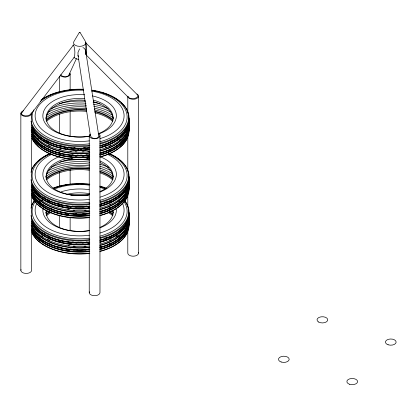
<?xml version="1.0" encoding="UTF-8"?>
<svg xmlns="http://www.w3.org/2000/svg" width="417" height="417" viewBox="0 0 417 417"><rect width="100%" height="100%" fill="white"/><g stroke="black" fill="none" stroke-linecap="round" stroke-linejoin="round"><path stroke-width="0.63" d="M85.714 54.101C86.131 51.677 85.542 48.377 82.894 47.522M85.714 51.135L98.756 135.733C98.308 140.107 89.916 139.012 90.447 134.701M21.564 112.908L21.434 114.159C23.837 116.724 28.768 116.26 31.176 113.888L74.304 57.16C75.3 53.246 74.992 48.674 73.496 44.927L21.564 112.908L22.127 112.309M31.176 113.888L31.411 113.257M76.42 58.609L68.93 74.914C67.429 77.943 62.368 77.385 60.83 74.643M79.319 32.469C79.72 33.443 80.554 31.864 79.319 32.469L73.986 41.392A6.192 3.576 0 0 0 79.642 46.36A6.192 3.576 0 0 0 85.428 41.445L80.064 32.469M73.017 45.375L73.236 44.942M86.142 54.653C87.231 51.114 86.548 47.189 85.881 43.608M79.595 48.909L78.01 52.328L78.01 55.289L90.369 135.452M85.881 54.669L128.519 97.557C131.298 99.267 136.369 99.22 138.053 96.082L137.495 94.888L85.787 42.878M128.519 97.557L127.967 96.363M78.01 55.289L78.406 56.608M138.527 96.186L138.527 253.114M127.795 96.186L127.795 113.116M127.795 135.906L127.795 171.069M127.795 194.51L127.795 206.879M127.795 230.32L127.795 253.114A5.364 3.096 0 0 0 133.862 256.184A5.364 3.096 0 0 0 138.345 252.311M99.971 135.671L99.971 292.593A5.364 3.096 0 0 1 93.903 295.669A5.364 3.096 0 0 1 89.42 291.796M89.238 135.671L89.238 292.593M85.834 42.346L85.834 54.142M70.139 73.924L70.139 90.202M70.139 111.693L70.139 136.437M70.139 169.646L70.139 184.622M70.139 217.179L70.139 230.851A5.364 3.096 0 0 0 69.957 230.048M59.407 76.53L59.407 92.157M59.407 114.294L59.407 133.179M59.407 172.247L59.407 186.571M59.407 215.224L59.407 227.593M20.85 113.408L20.85 270.336M98.396 133.476A5.364 3.096 0 0 1 98.714 137.662A5.364 3.096 0 0 1 91.526 138.209A5.364 3.096 0 0 1 89.957 134.123M136.958 93.997A5.364 3.096 0 0 1 135.843 98.871A5.364 3.096 0 0 1 127.977 96.989M69.957 73.121A5.364 3.096 0 0 1 66.829 76.785A5.364 3.096 0 0 1 60.126 75.477M128.942 178.648A49.441 28.544 0 0 1 100.101 206.483M89.269 208.5A49.441 28.544 0 0 1 31.854 187.895M126.831 187.812A48.888 28.226 0 0 1 99.871 206.191M89.785 208.109A48.888 28.226 0 0 1 32.39 187.812M120.148 195.75A48.888 28.226 0 0 1 119.163 196.558M110.849 201.682A48.888 28.226 0 0 1 109.066 202.495M101.696 205.154A48.888 28.226 0 0 1 99.871 205.659M89.16 207.65A48.888 28.226 0 0 1 87.898 207.786M84.072 208.078A48.888 28.226 0 0 1 82.154 208.156M77.067 208.156A48.888 28.226 0 0 1 75.143 208.078M71.323 207.786A48.888 28.226 0 0 1 70.056 207.65M61.216 206.123A48.888 28.226 0 0 1 58.734 205.492M50.149 202.495A48.888 28.226 0 0 1 48.372 201.682M40.564 196.954A48.888 28.226 0 0 1 39.558 196.157M126.831 185.998A48.888 28.226 0 0 1 124.964 189.229M124.188 190.277A48.888 28.226 0 0 1 99.871 204.377M89.785 206.295A48.888 28.226 0 0 1 32.39 185.998M106.601 201.692A48.888 28.226 0 0 1 104.052 202.599M87.262 206.034A48.888 28.226 0 0 1 85.991 206.139M82.154 206.342A48.888 28.226 0 0 1 80.241 206.379M78.339 206.373A48.888 28.226 0 0 1 77.067 206.342M73.23 206.139A48.888 28.226 0 0 1 71.953 206.034M59.965 204.002A48.888 28.226 0 0 1 58.125 203.512M48.372 199.868A48.888 28.226 0 0 1 47.225 199.3M45.041 198.117A48.888 28.226 0 0 1 43.863 197.413M107.258 154.243A44.473 25.677 0 0 1 100.054 197.158M89.248 199.42A44.473 25.677 0 0 1 39.464 185.403A44.473 25.677 0 0 1 51.958 154.243M114.566 156.375A49.441 28.544 0 0 1 100.101 202.532M89.269 204.549A49.441 28.544 0 0 1 31.854 183.944M31.854 169.166A49.441 28.544 0 0 1 36.795 162.286M37.202 161.885A49.441 28.544 0 0 1 44.65 156.375M45.156 156.083A49.441 28.544 0 0 1 50.092 153.659M109.129 153.659A49.441 28.544 0 0 1 114.06 156.083M99.861 156.651A36.748 21.215 0 0 1 99.861 192.06M89.118 194.848A36.748 21.215 0 0 1 45.948 182.865A36.748 21.215 0 0 1 59.98 156.422M110.849 203.923A48.888 28.226 0 0 1 109.671 204.471M85.991 210.194A48.888 28.226 0 0 1 84.714 210.283M74.507 210.283A48.888 28.226 0 0 1 73.23 210.194M69.43 209.819A48.888 28.226 0 0 1 67.57 209.569M42.722 200.733A48.888 28.226 0 0 1 41.622 199.978M128.629 190.491A49.029 28.309 0 0 1 128.535 191.721M126.966 197.205A49.029 28.309 0 0 1 99.929 215.641M89.186 217.643A49.029 28.309 0 0 1 33.423 199.378M32.797 198.294A49.029 28.309 0 0 1 32.25 197.205M126.831 193.253A48.888 28.226 0 0 1 99.871 211.633M89.785 213.556A48.888 28.226 0 0 1 32.39 193.253M120.148 201.192A48.888 28.226 0 0 1 119.163 202M110.849 207.124A48.888 28.226 0 0 1 108.462 208.198M89.785 213.019A48.888 28.226 0 0 1 88.529 213.165M84.072 213.52A48.888 28.226 0 0 1 82.795 213.582M76.426 213.582A48.888 28.226 0 0 1 75.143 213.52M71.323 213.233A48.888 28.226 0 0 1 69.43 213.019M51.989 208.703A48.888 28.226 0 0 1 50.149 207.937M40.564 202.401A48.888 28.226 0 0 1 39.558 201.599M128.942 184.09A49.441 28.544 0 0 1 100.101 211.925M89.269 213.942A49.441 28.544 0 0 1 31.854 193.337M126.831 195.067A48.888 28.226 0 0 1 124.584 198.826M123.771 199.868A48.888 28.226 0 0 1 99.871 213.452M89.785 215.37A48.888 28.226 0 0 1 32.39 195.067M128.942 180.352A49.441 28.544 0 0 1 100.101 208.187M89.269 210.204A49.441 28.544 0 0 1 31.854 189.599M128.942 185.904A49.441 28.544 0 0 1 100.101 213.739M89.269 215.756A49.441 28.544 0 0 1 31.854 195.151M128.942 187.504A49.441 28.544 0 0 1 100.101 215.339M89.269 217.356A49.441 28.544 0 0 1 31.854 196.751M46.052 177.939A33.553 19.375 0 0 1 72.746 158.976M86.47 158.976A33.553 19.375 0 0 1 89.582 159.445M100.038 162.573A33.553 19.375 0 0 1 113.148 177.314M128.942 178.111A49.441 28.544 0 0 1 100.101 205.946M89.269 207.963A49.441 28.544 0 0 1 31.854 187.358M128.942 176.834A49.441 28.544 0 0 1 100.101 204.669M89.269 206.686A49.441 28.544 0 0 1 31.854 186.081M128.942 176.297A49.441 28.544 0 0 1 100.101 204.132M89.269 206.149A49.441 28.544 0 0 1 31.854 185.544M110.849 208.938A48.888 28.226 0 0 1 109.671 209.485M85.991 215.214A48.888 28.226 0 0 1 84.714 215.302M80.877 215.443A48.888 28.226 0 0 1 78.339 215.443M74.507 215.302A48.888 28.226 0 0 1 73.23 215.214M68.805 214.755A48.888 28.226 0 0 1 67.57 214.583M43.863 206.483A48.888 28.226 0 0 1 41.622 204.997M128.942 185.372A49.441 28.544 0 0 1 100.101 213.207M89.269 215.224A49.441 28.544 0 0 1 31.854 194.619M128.942 181.848A49.441 28.544 0 0 1 100.101 209.683M89.269 211.7A49.441 28.544 0 0 1 31.124 189.282M99.965 160.957A33.438 19.302 0 0 1 99.965 191.585M89.546 194.703A33.438 19.302 0 0 1 48.111 182.75A33.438 19.302 0 0 1 67.127 158.361M128.942 183.558A49.441 28.544 0 0 1 100.101 211.393M89.269 213.41A49.441 28.544 0 0 1 31.854 192.8M109.457 153.581A49.029 28.309 0 0 1 99.929 201.802M89.817 203.725A49.029 28.309 0 0 1 30.999 179.737M30.999 172.346A49.029 28.309 0 0 1 49.764 153.581M108.243 153.633A47.517 27.433 0 0 1 99.898 200.332M89.374 202.375A47.517 27.433 0 0 1 36.357 186.884A47.517 27.433 0 0 1 50.973 153.633M128.499 183.709A48.888 28.226 0 0 1 99.871 209.391M89.785 211.315A48.888 28.226 0 0 1 31.885 189.824M46.871 173.738A43.921 25.359 0 0 1 89.749 165.966M99.799 168.124A43.921 25.359 0 0 1 112.35 173.738M45.771 176.605A42.325 24.436 0 0 1 89.311 167.493M100.773 170.12A42.325 24.436 0 0 1 113.445 176.605M46.125 179.154A39.61 22.867 0 0 1 89.238 169.187M100.049 171.783A39.61 22.867 0 0 1 113.09 179.154M46.558 179.836A39.61 22.867 0 0 1 89.238 170.256M100.049 172.852A39.61 22.867 0 0 1 112.658 179.836M46.183 178.184A40.611 23.446 0 0 1 89.519 168.76M99.913 171.194A40.611 23.446 0 0 1 113.038 178.184M48.638 170.543A45.291 26.151 0 0 1 89.525 164.11M99.95 166.258A45.291 26.151 0 0 1 110.578 170.543M51.114 167.196A46.344 26.756 0 0 1 89.754 162.187M99.814 164.215A46.344 26.756 0 0 1 108.67 167.452M59.735 162.161A47.006 27.136 0 0 1 89.269 160.191M128.942 120.101A49.441 28.544 0 0 1 100.101 147.936M89.269 149.953A49.441 28.544 0 0 1 31.854 129.348M126.831 129.265A48.888 28.226 0 0 1 124.964 132.497M124.188 133.549A48.888 28.226 0 0 1 99.871 147.649M89.785 149.567A48.888 28.226 0 0 1 32.39 129.265M106.601 144.96A48.888 28.226 0 0 1 104.693 145.653M87.262 149.307A48.888 28.226 0 0 1 85.991 149.411M81.513 149.63A48.888 28.226 0 0 1 80.241 149.651M78.975 149.651A48.888 28.226 0 0 1 77.703 149.63M73.866 149.458A48.888 28.226 0 0 1 71.953 149.307M68.185 148.869A48.888 28.226 0 0 1 66.955 148.692M48.372 143.14A48.888 28.226 0 0 1 47.225 142.572M45.041 141.384A48.888 28.226 0 0 1 43.863 140.68M126.831 127.451A48.888 28.226 0 0 1 124.584 131.209M123.771 132.252A48.888 28.226 0 0 1 99.871 145.835M89.785 147.754A48.888 28.226 0 0 1 32.39 127.451M118.131 136.99A48.888 28.226 0 0 1 117.052 137.761M111.996 140.758A48.888 28.226 0 0 1 110.26 141.603M85.349 147.644A48.888 28.226 0 0 1 83.431 147.754M75.143 147.722A48.888 28.226 0 0 1 73.866 147.644M70.056 147.295A48.888 28.226 0 0 1 68.185 147.055M62.477 146.049A48.888 28.226 0 0 1 60.59 145.616M48.956 141.603A48.888 28.226 0 0 1 47.225 140.758M91.771 91.115A44.473 25.677 0 0 1 123.859 113.242A44.473 25.677 0 0 1 100.054 138.611M89.248 140.878A44.473 25.677 0 0 1 35.231 117.495A44.473 25.677 0 0 1 83.473 90.234M121.17 102.551A49.441 28.544 0 0 1 100.101 143.99M89.269 146.007A49.441 28.544 0 0 1 31.854 125.402M42.451 99.189A49.441 28.544 0 0 1 54.888 93.293M55.477 93.1A49.441 28.544 0 0 1 59.12 92.037M64.218 90.89A49.441 28.544 0 0 1 66.814 90.442M68.685 90.176A49.441 28.544 0 0 1 70.588 89.947M74.45 89.624A49.441 28.544 0 0 1 76.389 89.53M93.054 90.546A49.441 28.544 0 0 1 95.003 90.89M101.946 92.548A49.441 28.544 0 0 1 103.744 93.1M104.328 93.293A49.441 28.544 0 0 1 120.268 101.774M92.386 95.92A36.748 21.215 0 0 1 116.192 113.815A36.748 21.215 0 0 1 98.615 133.972M89.118 136.302A36.748 21.215 0 0 1 42.93 117.104A36.748 21.215 0 0 1 84.724 94.805M120.148 139.445A48.888 28.226 0 0 1 119.163 140.258M110.849 145.382A48.888 28.226 0 0 1 109.066 146.195M106.601 147.201A48.888 28.226 0 0 1 105.334 147.67M89.16 151.35A48.888 28.226 0 0 1 87.898 151.486M84.072 151.778A48.888 28.226 0 0 1 82.154 151.856M77.067 151.856A48.888 28.226 0 0 1 75.143 151.778M71.323 151.486A48.888 28.226 0 0 1 70.056 151.35M61.216 149.818A48.888 28.226 0 0 1 59.35 149.354M50.149 146.195A48.888 28.226 0 0 1 48.372 145.382M38.604 139.033A48.888 28.226 0 0 1 37.702 138.204M128.592 132.564A49.029 28.309 0 0 1 128.217 135.03M126.966 138.663A49.029 28.309 0 0 1 99.929 157.1M89.817 159.023A49.029 28.309 0 0 1 37.149 145.491M36.67 144.996A49.029 28.309 0 0 1 32.25 138.663M126.831 134.712A48.888 28.226 0 0 1 124.964 137.944M124.188 138.991A48.888 28.226 0 0 1 99.871 153.091M89.785 155.009A48.888 28.226 0 0 1 32.39 134.712M128.942 125.548A49.441 28.544 0 0 1 100.101 153.383M89.269 155.4A49.441 28.544 0 0 1 31.854 134.79M126.831 136.526A48.888 28.226 0 0 1 99.871 154.905M89.785 156.823A48.888 28.226 0 0 1 32.39 136.526M120.148 144.464A48.888 28.226 0 0 1 119.163 145.272M110.849 150.396A48.888 28.226 0 0 1 109.066 151.209M101.696 153.868A48.888 28.226 0 0 1 99.871 154.373M89.16 156.365A48.888 28.226 0 0 1 87.898 156.5M84.072 156.792A48.888 28.226 0 0 1 82.154 156.87M77.067 156.87A48.888 28.226 0 0 1 75.143 156.792M71.323 156.5A48.888 28.226 0 0 1 70.056 156.365M61.216 154.837A48.888 28.226 0 0 1 58.734 154.207M40.564 145.669A48.888 28.226 0 0 1 39.558 144.871M88.086 158.846A47.517 27.433 0 0 1 86.788 158.971M72.428 158.971A47.517 27.433 0 0 1 71.13 158.846M128.942 121.811A49.441 28.544 0 0 1 100.101 149.646M89.269 151.663A49.441 28.544 0 0 1 31.854 131.058M128.942 127.362A49.441 28.544 0 0 1 100.101 155.197M89.269 157.214A49.441 28.544 0 0 1 31.854 136.604M128.942 128.962A49.441 28.544 0 0 1 100.101 156.797M89.269 158.814A49.441 28.544 0 0 1 31.854 138.209M46.052 119.398A33.553 19.375 0 0 1 85.235 100.299M93.387 101.732A33.553 19.375 0 0 1 113.148 118.767M128.942 119.57A49.441 28.544 0 0 1 100.101 147.404M89.269 149.422A49.441 28.544 0 0 1 31.854 128.817M128.942 118.287A49.441 28.544 0 0 1 100.101 146.122M89.269 148.139A49.441 28.544 0 0 1 31.854 127.534M128.942 117.756A49.441 28.544 0 0 1 100.101 145.59M89.269 147.608A49.441 28.544 0 0 1 31.854 127.003M128.942 126.825A49.441 28.544 0 0 1 100.101 154.66M89.269 156.677A49.441 28.544 0 0 1 31.854 136.072M128.942 123.307A49.441 28.544 0 0 1 100.101 151.142M89.269 153.159A49.441 28.544 0 0 1 31.124 130.74M93.335 100.127A33.438 19.302 0 0 1 112.929 116.129A33.438 19.302 0 0 1 98.177 133.779M89.546 136.156A33.438 19.302 0 0 1 46.271 119.194A33.438 19.302 0 0 1 84.594 98.636M128.942 125.011A49.441 28.544 0 0 1 100.101 152.846M89.269 154.863A49.441 28.544 0 0 1 31.854 134.258M92.298 90.155A49.029 28.309 0 0 1 128.472 115.155A49.029 28.309 0 0 1 99.929 143.26M89.817 145.184A49.029 28.309 0 0 1 30.999 121.191M30.999 113.805A49.029 28.309 0 0 1 31.327 112.574M40.975 100.07A49.029 28.309 0 0 1 83.442 89.274M91.907 90.484A47.517 27.433 0 0 1 126.935 114.524A47.517 27.433 0 0 1 99.898 141.79M89.374 143.829A47.517 27.433 0 0 1 33.709 109.88M40.209 101.649A47.517 27.433 0 0 1 83.52 89.639M128.499 125.163A48.888 28.226 0 0 1 99.871 150.85M89.785 152.768A48.888 28.226 0 0 1 31.666 130.677M46.329 115.551A43.921 25.359 0 0 1 85.98 107.007M94.836 108.311A43.921 25.359 0 0 1 112.35 115.196M45.771 118.058A42.325 24.436 0 0 1 86.752 108.649M94.278 109.817A42.325 24.436 0 0 1 113.445 118.058M46.125 120.612A39.61 22.867 0 0 1 86.71 110.328M94.768 111.699A39.61 22.867 0 0 1 113.09 120.612M46.558 121.29A39.61 22.867 0 0 1 86.71 111.396M94.768 112.767A39.61 22.867 0 0 1 112.658 121.29M46.183 119.643A40.611 23.446 0 0 1 86.465 109.843M95.149 111.292A40.611 23.446 0 0 1 113.038 119.643M87.262 154.749A48.888 28.226 0 0 1 85.991 154.853M82.154 155.056A48.888 28.226 0 0 1 80.241 155.093M78.339 155.088A48.888 28.226 0 0 1 77.067 155.056M73.23 154.853A48.888 28.226 0 0 1 71.953 154.749M59.965 152.716A48.888 28.226 0 0 1 58.125 152.226M48.372 148.582A48.888 28.226 0 0 1 47.225 148.014M45.041 146.831A48.888 28.226 0 0 1 43.863 146.127M48.638 111.996A45.291 26.151 0 0 1 86.455 105.23M93.841 106.257A45.291 26.151 0 0 1 110.578 111.996M51.114 108.655A46.344 26.756 0 0 1 85.975 103.249M93.533 104.234A46.344 26.756 0 0 1 108.107 108.655M59.115 103.786A47.006 27.136 0 0 1 85.422 101.279M93.08 102.207A47.006 27.136 0 0 1 100.106 103.786M128.942 214.489A49.441 28.544 0 0 1 100.101 242.324M89.269 244.341A49.441 28.544 0 0 1 31.854 223.736M126.831 223.653A48.888 28.226 0 0 1 99.871 242.037M89.785 243.955A48.888 28.226 0 0 1 32.39 223.653M120.148 231.591A48.888 28.226 0 0 1 119.163 232.399M110.849 237.523A48.888 28.226 0 0 1 109.066 238.342M106.601 239.348A48.888 28.226 0 0 1 105.334 239.817M89.16 243.497A48.888 28.226 0 0 1 87.898 243.632M83.431 243.955A48.888 28.226 0 0 1 82.154 244.002M77.067 244.002A48.888 28.226 0 0 1 75.785 243.955M71.323 243.632A48.888 28.226 0 0 1 70.056 243.497M61.216 241.964A48.888 28.226 0 0 1 59.35 241.5M50.149 238.342A48.888 28.226 0 0 1 48.372 237.523M40.053 232.399A48.888 28.226 0 0 1 37.702 230.346M126.831 221.839A48.888 28.226 0 0 1 124.964 225.071M124.188 226.123A48.888 28.226 0 0 1 99.871 240.223M89.785 242.141A48.888 28.226 0 0 1 32.39 221.839M106.601 237.534A48.888 28.226 0 0 1 104.693 238.227M87.262 241.876A48.888 28.226 0 0 1 85.991 241.985M81.513 242.204A48.888 28.226 0 0 1 80.241 242.225M78.975 242.225A48.888 28.226 0 0 1 77.703 242.204M73.866 242.032A48.888 28.226 0 0 1 71.953 241.876M68.185 241.443A48.888 28.226 0 0 1 66.955 241.266M48.372 235.709A48.888 28.226 0 0 1 47.225 235.146M45.041 233.958A48.888 28.226 0 0 1 43.863 233.254M122.567 203.553A44.473 25.677 0 0 1 100.054 232.999M89.248 235.266A44.473 25.677 0 0 1 36.654 203.553M54.914 188.844A44.473 25.677 0 0 1 89.248 185.132M100.054 187.395A44.473 25.677 0 0 1 104.912 189.083M124.923 200.984A49.441 28.544 0 0 1 100.101 238.378M89.269 240.395A49.441 28.544 0 0 1 31.854 219.785M31.854 205.013A49.441 28.544 0 0 1 34.298 200.984M54.888 187.681A49.441 28.544 0 0 1 57.885 186.759M59.12 186.425A49.441 28.544 0 0 1 61.643 185.81M62.925 185.529A49.441 28.544 0 0 1 66.814 184.83M70.588 184.335A49.441 28.544 0 0 1 72.511 184.152M76.389 183.918A49.441 28.544 0 0 1 78.328 183.866M80.893 183.866A49.441 28.544 0 0 1 82.827 183.918M86.705 184.152A49.441 28.544 0 0 1 88.633 184.335M100.721 186.592A49.441 28.544 0 0 1 101.946 186.936M118.131 235.433A48.888 28.226 0 0 1 115.931 236.95M110.849 239.765A48.888 28.226 0 0 1 109.671 240.317M85.991 246.04A48.888 28.226 0 0 1 84.072 246.166M75.143 246.166A48.888 28.226 0 0 1 73.23 246.04M69.43 245.665A48.888 28.226 0 0 1 68.185 245.498M49.55 240.317A48.888 28.226 0 0 1 47.225 239.202M42.722 236.58A48.888 28.226 0 0 1 41.622 235.824M127.894 230.643A49.029 28.309 0 0 1 99.929 251.482M89.817 253.411A49.029 28.309 0 0 1 32.25 233.051M126.831 229.095A48.888 28.226 0 0 1 99.871 247.479M89.785 249.397A48.888 28.226 0 0 1 32.39 229.095M120.148 237.033A48.888 28.226 0 0 1 119.163 237.846M110.849 242.97A48.888 28.226 0 0 1 109.066 243.783M101.696 246.437A48.888 28.226 0 0 1 99.871 246.942M89.16 248.939A48.888 28.226 0 0 1 87.898 249.074M84.072 249.366A48.888 28.226 0 0 1 82.154 249.444M77.067 249.444A48.888 28.226 0 0 1 75.143 249.366M71.323 249.074A48.888 28.226 0 0 1 70.056 248.939M61.216 247.406A48.888 28.226 0 0 1 58.734 246.781M50.149 243.783A48.888 28.226 0 0 1 48.372 242.97M40.564 238.243A48.888 28.226 0 0 1 39.558 237.44M128.942 219.931A49.441 28.544 0 0 1 100.101 247.771M89.269 249.783A49.441 28.544 0 0 1 31.854 229.178M126.831 230.914A48.888 28.226 0 0 1 124.584 234.672M123.771 235.714A48.888 28.226 0 0 1 99.871 249.293M89.785 251.211A48.888 28.226 0 0 1 32.39 230.914M128.942 216.199A49.441 28.544 0 0 1 100.101 244.034M89.269 246.051A49.441 28.544 0 0 1 31.854 225.446M128.942 221.745A49.441 28.544 0 0 1 100.101 249.585M89.269 251.597A49.441 28.544 0 0 1 31.854 230.992M128.942 223.35A49.441 28.544 0 0 1 100.101 251.185M89.269 253.202A49.441 28.544 0 0 1 31.854 232.597M46.052 213.785A33.553 19.375 0 0 1 46.506 210.627M70.926 195.073A33.553 19.375 0 0 1 88.295 195.073M112.715 210.627A33.553 19.375 0 0 1 113.148 213.155M128.942 213.957A49.441 28.544 0 0 1 100.101 241.792M89.269 243.809A49.441 28.544 0 0 1 31.854 223.204M128.942 212.675A49.441 28.544 0 0 1 100.101 240.51M89.269 242.527A49.441 28.544 0 0 1 31.854 221.922M128.942 212.144A49.441 28.544 0 0 1 100.101 239.978M89.269 241.996A49.441 28.544 0 0 1 31.854 221.391M110.849 244.784A48.888 28.226 0 0 1 109.671 245.332M85.991 251.055A48.888 28.226 0 0 1 84.714 251.143M74.507 251.143A48.888 28.226 0 0 1 73.23 251.055M69.43 250.68A48.888 28.226 0 0 1 68.185 250.518M42.722 241.594A48.888 28.226 0 0 1 41.622 240.838M128.942 221.213A49.441 28.544 0 0 1 100.101 249.048M89.269 251.065A49.441 28.544 0 0 1 31.854 230.46M128.942 217.69A49.441 28.544 0 0 1 100.101 245.53M89.269 247.542A49.441 28.544 0 0 1 31.124 225.128M128.942 219.399A49.441 28.544 0 0 1 100.101 247.234M89.269 249.251A49.441 28.544 0 0 1 31.854 228.646M124.714 200.785A49.029 28.309 0 0 1 99.929 237.648M89.817 239.572A49.029 28.309 0 0 1 30.999 215.579M30.999 208.187A49.029 28.309 0 0 1 34.502 200.785M53.277 188.004A49.029 28.309 0 0 1 89.817 184.199M99.929 186.123A49.029 28.309 0 0 1 106.538 188.229M124.042 201.646A47.517 27.433 0 0 1 99.898 236.178M89.374 238.216A47.517 27.433 0 0 1 43.504 229.204A47.517 27.433 0 0 1 35.179 201.646M53.376 188.494A47.517 27.433 0 0 1 89.374 184.523M99.898 186.561A47.517 27.433 0 0 1 105.845 188.494M128.499 219.55A48.888 28.226 0 0 1 99.871 245.238M89.785 247.156A48.888 28.226 0 0 1 31.885 225.665M116.218 208.354A36.748 21.215 0 0 1 99.861 227.901M89.118 230.69A36.748 21.215 0 0 1 43.003 208.354M61.236 191.825A36.748 21.215 0 0 1 89.118 189.704M112.882 210.225A33.438 19.302 0 0 1 99.965 227.427M89.546 230.544A33.438 19.302 0 0 1 46.334 210.225M67.127 194.207A33.438 19.302 0 0 1 89.546 193.681M45.771 212.446A42.325 24.436 0 0 1 47.939 210.913M111.282 210.913A42.325 24.436 0 0 1 113.445 212.446M46.125 215A39.61 22.867 0 0 1 49.967 212.044M109.249 212.044A39.61 22.867 0 0 1 113.09 215M46.558 215.678A39.61 22.867 0 0 1 51.046 212.435M108.17 212.435A39.61 22.867 0 0 1 112.658 215.678M46.183 214.03A40.611 23.446 0 0 1 49.769 211.44M109.452 211.44A40.611 23.446 0 0 1 113.038 214.03M76.384 195.521A47.006 27.136 0 0 1 82.185 195.5M78.834 59.365A6.192 3.576 0 0 1 73.95 57.165M21.032 269.533A5.364 3.096 0 0 0 25.515 273.406A5.364 3.096 0 0 0 31.583 270.336L31.583 113.408A5.364 3.096 0 0 1 23.534 116.093A5.364 3.096 0 0 1 23.534 110.724M281.157 361.998A5.364 3.096 0 0 0 289.205 359.313A5.364 3.096 0 0 0 281.157 356.629A5.364 3.096 0 0 0 281.157 361.998M318.604 322.023A5.364 3.096 0 0 0 327.58 320.631A5.364 3.096 0 0 0 321.007 316.837A5.364 3.096 0 0 0 318.604 322.023M388.102 344.776A5.364 3.096 0 0 0 396.15 342.091A5.364 3.096 0 0 0 388.102 339.407A5.364 3.096 0 0 0 388.102 344.776M349.545 384.26A5.364 3.096 0 0 0 357.593 381.576A5.364 3.096 0 0 0 349.545 378.891A5.364 3.096 0 0 0 349.545 384.26"/></g></svg>
